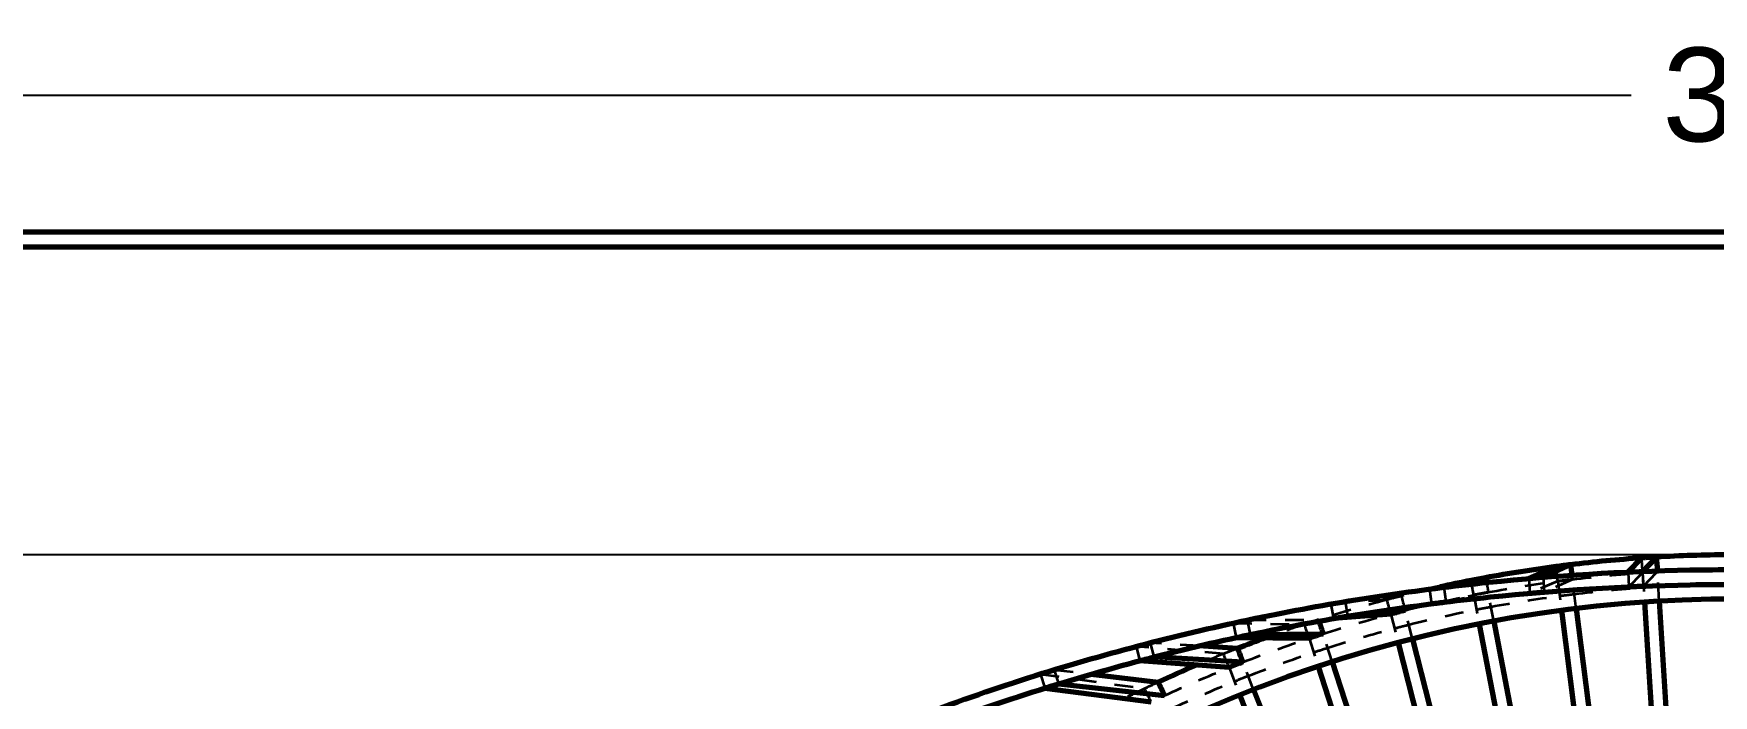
# Model space of a CAD drawing. Header units: inches. Extents: x -0.1 to 57.6, y -5.7 to 33.1.
# Drawn here: x 4.44 to 13.4, y 12.57 to 16.1 of the extents above; entities that cross this region are included whole.
import ezdxf

# ---------------------------------------------------------------- set-up
doc = ezdxf.new("R2010")
doc.units = ezdxf.units.IN
doc.header["$LTSCALE"] = 0.75
doc.header["$MEASUREMENT"] = 0
doc.linetypes.add('HIDDEN2', pattern=[0.1875, 0.125, -0.0625])
for name, color, linetype, lineweight in [('FD_Dimensions', 7, 'Continuous', 35), ('Hidden', 7, 'HIDDEN2', 35), ('Visible', 7, 'Continuous', 70)]:
    doc.layers.add(name, color=color, linetype=linetype, lineweight=lineweight)
doc.styles.get("Standard").update_dxf_attribs({"font": 'arial.ttf'})
doc.dimstyles.new('Dim-Standard', dxfattribs={"dimtxt": 0.5, "dimasz": 0.5, "dimexe": 0.3, "dimexo": 0.07, "dimgap": 0.2, "dimtad": 0, "dimtih": 1, "dimtoh": 1, "dimlfac": 0.083333, "dimzin": 12, "dimdsep": 46, "dimtxsty": 'Standard', "dimcen": 0, "dimazin": 3, "dimtp": 0.01, "dimtm": 0.01, "dimtfac": 1, "dimtofl": 0, "dimtmove": 0, "dimatfit": 3, "dimfxl": 1, "dimtolj": 1, "dimtzin": 12, "dimarcsym": 1})

# ---------------------------------------------------------------- blocks, each defined once
blk = doc.blocks.new('*D32')
at = {"layer": 'Defpoints', "color": 0, "transparency": 16777216}
for p in [(23.1603, 15.7692), (3.8815, 5.9998), (23.1603, 5.9998)]:
    blk.add_point(p, dxfattribs=at)
at = {"layer": 'FD_Dimensions', "color": 0, "lineweight": -2, "transparency": 16777216}
for p, q in [((3.8815, 6.0698), (3.8815, 16.0692)), ((23.1603, 6.0698), (23.1603, 16.0692)), ((4.3815, 15.7692), (12.9655, 15.7692)), ((22.6603, 15.7692), (14.0763, 15.7692))]:
    blk.add_line(p, q, dxfattribs=at)
at = {"layer": 'FD_Dimensions', "color": 0, "transparency": 16777216}
for points in [[(4.3815, 15.8525), (4.3815, 15.6859), (3.8815, 15.7692)], [(22.6603, 15.8525), (22.6603, 15.6859), (23.1603, 15.7692)]]:
    blk.add_solid(points, dxfattribs=at)
at = {"layer": 'FD_Dimensions', "color": 0, "transparency": 16777216, "insert": (13.5209, 15.7692), "char_height": 0.5, "attachment_point": 5}
blk.add_mtext('\\A1;32', dxfattribs=at)
blk = doc.blocks.new('*D33')
at = {"layer": 'Defpoints', "color": 0, "transparency": 16777216}
for p in [(13.5209, 13.3179), (0.3049, -1.3183), (13.5209, -1.3183)]:
    blk.add_point(p, dxfattribs=at)
at = {"layer": 'FD_Dimensions', "color": 0, "lineweight": -2, "transparency": 16777216}
for p, q in [((13.4509, 13.3179), (0.0049, 13.3179)), ((0.3049, 12.8179), (0.3049, 6.451)), ((0.3049, -0.8183), (0.3049, 5.5486)), ((13.4509, -1.3183), (0.0049, -1.3183))]:
    blk.add_line(p, q, dxfattribs=at)
at = {"layer": 'FD_Dimensions', "color": 0, "transparency": 16777216}
for points in [[(0.2216, 12.8179), (0.3882, 12.8179), (0.3049, 13.3179)], [(0.2216, -0.8183), (0.3882, -0.8183), (0.3049, -1.3183)]]:
    blk.add_solid(points, dxfattribs=at)
at = {"layer": 'FD_Dimensions', "color": 0, "transparency": 16777216, "insert": (0.3049, 5.9998), "char_height": 0.5, "attachment_point": 5}
blk.add_mtext('\\A1;2 4', dxfattribs=at)
blk = doc.blocks.new('*D34')
at = {"layer": 'Defpoints', "color": 0, "transparency": 16777216}
for p in [(14.2015, 6.9399), (12.8403, 5.0597)]:
    blk.add_point(p, dxfattribs=at)
at = {"layer": 'FD_Dimensions', "color": 0, "lineweight": -2, "transparency": 16777216}
for p, q in [((19.0499, 13.6369), (14.4947, 7.3449)), ((20.0364, 13.6369), (19.0499, 13.6369))]:
    blk.add_line(p, q, dxfattribs=at)
blk.add_arc((13.5209, 5.9998), 1.1606, 39.28712, 149.40045, dxfattribs=at)
at = {"layer": 'FD_Dimensions', "color": 0, "transparency": 16777216}
blk.add_solid([(14.4272, 7.3938), (14.5622, 7.296), (14.2015, 6.9399)], dxfattribs=at)
at = {"layer": 'FD_Dimensions', "color": 0, "transparency": 16777216, "insert": (20.6713, 13.6369), "char_height": 0.5, "attachment_point": 5}
blk.add_mtext('\\A1;%%C4', dxfattribs=at)
blk = doc.blocks.new('*D35')
at = {"layer": 'Defpoints', "color": 0, "transparency": 16777216}
for p in [(15.1733, 7.6856), (11.8685, 4.3139)]:
    blk.add_point(p, dxfattribs=at)
at = {"layer": 'FD_Dimensions', "color": 0, "lineweight": -2, "transparency": 16777216}
for p, q in [((19.7959, 12.4016), (15.5233, 8.0427)), ((20.7809, 12.4016), (19.7959, 12.4016))]:
    blk.add_line(p, q, dxfattribs=at)
at = {"layer": 'FD_Dimensions', "color": 0, "transparency": 16777216}
blk.add_solid([(15.4638, 8.101), (15.5828, 7.9844), (15.1733, 7.6856)], dxfattribs=at)
at = {"layer": 'FD_Dimensions', "color": 0, "transparency": 16777216, "insert": (21.4172, 12.4016), "char_height": 0.5, "attachment_point": 5}
blk.add_mtext('\\A1;%%C8', dxfattribs=at)

msp = doc.modelspace()

# ---------------------------------------------------------------- linework, layer by layer
at = {"layer": 'Hidden', "extrusion": (3.63318e-29, 2.96671e-13, -1)}
for p, q in [((12.4189, 13.1917), (12.4187, 13.1916)), ((12.4187, 13.1916), (12.4252, 13.1132)), ((12.4973, 13.1982), (12.4971, 13.1981)), ((12.5037, 13.1197), (12.4971, 13.1981)), ((12.6526, 13.1869), (12.5039, 13.1198)), ((12.6526, 13.1869), (12.6526, 13.1869)), ((12.6724, 13.0306), (12.6526, 13.1869)), ((12.6724, 13.0306), (12.6526, 13.1869)), ((12.6526, 13.1869), (12.6526, 13.1869)), ((12.6724, 13.0306), (12.6526, 13.1869)), ((12.6526, 13.1869), (12.6526, 13.1869)), ((12.6724, 13.0306), (12.6526, 13.1869)), ((12.6526, 13.1869), (12.6526, 13.1869)), ((12.6724, 13.0306), (12.6526, 13.1869)), ((12.6526, 13.1869), (12.6526, 13.1869)), ((12.9496, 13.2263), (12.9497, 13.2264)), ((12.9496, 13.2263), (12.9529, 13.1478)), ((12.9529, 13.1477), (13.0271, 13.2223)), ((13.0271, 13.2223), (13.0369, 13.0651)), ((13.0271, 13.2223), (13.0271, 13.2223)), ((13.0271, 13.2223), (13.0369, 13.0651)), ((13.0271, 13.2223), (13.0271, 13.2223)), ((13.0271, 13.2223), (13.0369, 13.0651)), ((13.0271, 13.2223), (13.0271, 13.2223)), ((13.0271, 13.2223), (13.0369, 13.0651)), ((13.0271, 13.2223), (13.0271, 13.2223)), ((13.0271, 13.2223), (13.0369, 13.0651)), ((13.0271, 13.2223), (13.0271, 13.2223)), ((13.0283, 13.2296), (13.0284, 13.2297)), ((13.0315, 13.151), (13.0283, 13.2296)), ((13.0316, 13.151), (13.1056, 13.2272)), ((13.1056, 13.2272), (13.1056, 13.2272)), ((13.1155, 13.0701), (13.1056, 13.2272)), ((13.1155, 13.0701), (13.1056, 13.2272)), ((13.1056, 13.2272), (13.1056, 13.2272)), ((13.1155, 13.0701), (13.1056, 13.2272)), ((13.1056, 13.2272), (13.1056, 13.2272)), ((13.1155, 13.0701), (13.1056, 13.2272)), ((13.1056, 13.2272), (13.1056, 13.2272)), ((13.1155, 13.0701), (13.1056, 13.2272)), ((13.1056, 13.2272), (13.1056, 13.2272)), ((11.7391, 13.0977), (11.4411, 13.0686)), ((11.8896, 13.1347), (11.8906, 13.1349)), ((11.8896, 13.1347), (11.8994, 13.0566)), ((11.8994, 13.0566), (12.1257, 13.1034)), ((11.9677, 13.1445), (11.9685, 13.1447)), ((11.9776, 13.0665), (11.9677, 13.1445)), ((11.9783, 13.0666), (12.2031, 13.1182)), ((12.1257, 13.1034), (12.1552, 12.9487)), ((12.1257, 13.1034), (12.1257, 13.1034)), ((12.1257, 13.1034), (12.1552, 12.9487)), ((12.1257, 13.1034), (12.1257, 13.1034)), ((12.1257, 13.1034), (12.1552, 12.9487)), ((12.1257, 13.1034), (12.1257, 13.1034)), ((12.1257, 13.1034), (12.1552, 12.9487)), ((12.1257, 13.1034), (12.1257, 13.1034)), ((12.1257, 13.1034), (12.1552, 12.9487)), ((12.1257, 13.1034), (12.1257, 13.1034)), ((12.2031, 13.1182), (12.2031, 13.1182)), ((12.2326, 12.9635), (12.2031, 13.1182)), ((12.2326, 12.9635), (12.2031, 13.1182)), ((12.2031, 13.1182), (12.2031, 13.1182)), ((12.2326, 12.9635), (12.2031, 13.1182)), ((12.2031, 13.1182), (12.2031, 13.1182)), ((12.2326, 12.9635), (12.2031, 13.1182)), ((12.2031, 13.1182), (12.2031, 13.1182)), ((12.2326, 12.9635), (12.2031, 13.1182)), ((12.2031, 13.1182), (12.2031, 13.1182)), ((12.5745, 13.177), (12.4252, 13.1131)), ((12.5745, 13.177), (12.5943, 13.0208)), ((12.5745, 13.177), (12.5745, 13.177)), ((12.5745, 13.177), (12.5943, 13.0208)), ((12.5745, 13.177), (12.5745, 13.177)), ((12.5745, 13.177), (12.5943, 13.0208)), ((12.5745, 13.177), (12.5745, 13.177)), ((12.5745, 13.177), (12.5943, 13.0208)), ((12.5745, 13.177), (12.5745, 13.177)), ((12.5745, 13.177), (12.5943, 13.0208)), ((12.5745, 13.177), (12.5745, 13.177)), ((11.6629, 13.0781), (11.3634, 13.0555)), ((11.3634, 13.0555), (11.3766, 12.9779)), ((11.4542, 12.991), (11.4411, 13.0686)), ((11.6824, 13.0018), (11.7216, 12.8493)), ((11.6824, 13.0018), (11.6824, 13.0018)), ((11.6824, 13.0018), (11.7216, 12.8493)), ((11.6824, 13.0018), (11.6824, 13.0018)), ((11.6824, 13.0018), (11.7216, 12.8493)), ((11.6824, 13.0018), (11.6824, 13.0018)), ((11.6824, 13.0018), (11.7216, 12.8493)), ((11.6824, 13.0018), (11.6824, 13.0018)), ((11.6824, 13.0018), (11.7216, 12.8493)), ((11.6824, 13.0018), (11.6824, 13.0018)), ((11.7587, 13.0214), (11.7587, 13.0214)), ((11.7979, 12.8689), (11.7587, 13.0214)), ((11.7979, 12.8689), (11.7587, 13.0214)), ((11.7587, 13.0214), (11.7587, 13.0214)), ((11.7979, 12.8689), (11.7587, 13.0214)), ((11.7587, 13.0214), (11.7587, 13.0214)), ((11.7979, 12.8689), (11.7587, 13.0214)), ((11.7587, 13.0214), (11.7587, 13.0214)), ((11.7979, 12.8689), (11.7587, 13.0214)), ((11.7587, 13.0214), (11.7587, 13.0214)), ((10.8411, 12.9538), (10.8576, 12.8769)), ((10.8411, 12.9538), (11.2221, 12.9474)), ((10.9181, 12.9702), (11.297, 12.9718)), ((10.9346, 12.8933), (10.9181, 12.9702)), ((10.3237, 12.8294), (10.3435, 12.7533)), ((10.7904, 12.7894), (10.3237, 12.8294)), ((10.4197, 12.7731), (10.3999, 12.8492)), ((10.6591, 12.832), (10.3999, 12.8492)), ((11.2464, 12.8726), (11.2951, 12.7228)), ((11.2464, 12.8726), (11.2464, 12.8726)), ((11.2464, 12.8726), (11.2951, 12.7228)), ((11.2464, 12.8726), (11.2464, 12.8726)), ((11.2464, 12.8726), (11.2951, 12.7228)), ((11.2464, 12.8726), (11.2464, 12.8726)), ((11.2464, 12.8726), (11.2951, 12.7228)), ((11.2464, 12.8726), (11.2464, 12.8726)), ((11.2464, 12.8726), (11.2951, 12.7228)), ((11.2464, 12.8726), (11.2464, 12.8726)), ((11.3213, 12.8969), (11.3213, 12.8969)), ((11.37, 12.7471), (11.3213, 12.8969)), ((11.37, 12.7471), (11.3213, 12.8969)), ((11.3213, 12.8969), (11.3213, 12.8969)), ((11.37, 12.7471), (11.3213, 12.8969)), ((11.3213, 12.8969), (11.3213, 12.8969)), ((11.37, 12.7471), (11.3213, 12.8969)), ((11.3213, 12.8969), (11.3213, 12.8969)), ((11.37, 12.7471), (11.3213, 12.8969)), ((11.3213, 12.8969), (11.3213, 12.8969)), ((10.8926, 12.7452), (10.8926, 12.7452)), ((10.9505, 12.5987), (10.8926, 12.7452)), ((10.9505, 12.5987), (10.8926, 12.7452)), ((10.8926, 12.7452), (10.8926, 12.7452)), ((10.9505, 12.5987), (10.8926, 12.7452)), ((10.8926, 12.7452), (10.8926, 12.7452)), ((10.9505, 12.5987), (10.8926, 12.7452)), ((10.8926, 12.7452), (10.8926, 12.7452)), ((10.9505, 12.5987), (10.8926, 12.7452)), ((10.8926, 12.7452), (10.8926, 12.7452)), ((9.8123, 12.682), (9.8355, 12.6068)), ((9.8123, 12.682), (10.3694, 12.6045)), ((9.9107, 12.6301), (9.8875, 12.7053)), ((9.8875, 12.7053), (10.0836, 12.6814)), ((10.8193, 12.7162), (10.8773, 12.5698)), ((10.8193, 12.7162), (10.8193, 12.7162)), ((10.8193, 12.7162), (10.8773, 12.5698)), ((10.8193, 12.7162), (10.8193, 12.7162)), ((10.8193, 12.7162), (10.8773, 12.5698)), ((10.8193, 12.7162), (10.8193, 12.7162)), ((10.8193, 12.7162), (10.8773, 12.5698)), ((10.8193, 12.7162), (10.8193, 12.7162)), ((10.8193, 12.7162), (10.8773, 12.5698)), ((10.8193, 12.7162), (10.8193, 12.7162))]:
    msp.add_line(p, q, dxfattribs=at)
at = {"layer": 'Hidden'}
for radius, start, end in [(7.2394, 96.88841, 97.51159), (7.2394, 96.88841, 97.51159), (7.2394, 96.88841, 97.51159), (7.2394, 96.88841, 97.51159), (7.2394, 93.28841, 93.91159), (7.2394, 93.28841, 93.91159), (7.2394, 93.28841, 93.91159), (7.2394, 93.28841, 93.91159), (7.3181, 104.09176, 104.70824), (7.3181, 102.42062, 104.09176), (7.2394, 100.48841, 101.11159), (7.2394, 100.48841, 101.11159), (7.2394, 100.48841, 101.11159), (7.2394, 100.48841, 101.11159), (7.3181, 104.70824, 107.69176), (7.2394, 104.08841, 104.71159), (7.2394, 104.08841, 104.71159), (7.2394, 104.08841, 104.71159), (7.2394, 104.08841, 104.71159), (7.3181, 108.30824, 110.03362), (7.3181, 107.69176, 108.30824), (7.2394, 107.68841, 108.31159), (7.2394, 107.68841, 108.31159), (7.2394, 107.68841, 108.31159), (7.2394, 107.68841, 108.31159), (7.3181, 111.90824, 113.12975), (7.3181, 111.29176, 111.90824), (7.2394, 111.28841, 111.91159), (7.2394, 111.28841, 111.91159), (7.2394, 111.28841, 111.91159), (7.2394, 111.28841, 111.91159), (7.3181, 115.50824, 116.45299), (7.3181, 114.89176, 115.50824)]:
    msp.add_arc((13.5209, 5.9998), radius, start, end, dxfattribs=at)
at = {"layer": 'Hidden', "extrusion": (3.63318e-29, 2.96671e-13, -1)}
for radius, start, end in [(7.2394, 82.48841, 83.11159), (7.2394, 83.11159, 86.08841), (7.2394, 86.08841, 86.71159), (7.2394, 86.71159, 89.68841), (7.2394, 75.91159, 78.88841), (7.2394, 78.88841, 79.51159), (7.2394, 79.51159, 82.48841), (7.1606, 79.51502, 82.48498), (7.1606, 82.48498, 83.11502), (7.1606, 82.48498, 83.11502), (7.1606, 82.48498, 83.11502), (7.1606, 82.48498, 83.11502), (7.1606, 82.48498, 83.11502), (7.1606, 83.11502, 86.08498), (7.1606, 86.08498, 86.71502), (7.1606, 86.08498, 86.71502), (7.1606, 86.08498, 86.71502), (7.1606, 86.08498, 86.71502), (7.1606, 86.08498, 86.71502), (7.1606, 86.71502, 89.68498), (7.2394, 72.31159, 75.28841), (7.2394, 75.28841, 75.91159), (7.1606, 75.91502, 78.88498), (7.1606, 78.88498, 79.51502), (7.1606, 78.88498, 79.51502), (7.1606, 78.88498, 79.51502), (7.1606, 78.88498, 79.51502), (7.1606, 78.88498, 79.51502), (7.1606, 72.31502, 75.28498), (7.1606, 75.28498, 75.91502), (7.1606, 75.28498, 75.91502), (7.1606, 75.28498, 75.91502), (7.1606, 75.28498, 75.91502), (7.1606, 75.28498, 75.91502), (7.2394, 68.71159, 71.68841), (7.2394, 71.68841, 72.31159), (7.1606, 71.68498, 72.31502), (7.1606, 71.68498, 72.31502), (7.1606, 71.68498, 72.31502), (7.1606, 71.68498, 72.31502), (7.1606, 71.68498, 72.31502), (7.2394, 68.08841, 68.71159), (7.1606, 68.71502, 71.68498), (7.2394, 65.11159, 68.08841), (7.1606, 65.11502, 68.08498), (7.1606, 68.08498, 68.71502), (7.1606, 68.08498, 68.71502), (7.1606, 68.08498, 68.71502), (7.1606, 68.08498, 68.71502), (7.1606, 68.08498, 68.71502)]:
    msp.add_arc((-13.5209, 5.9998), radius, start, end, dxfattribs=at)
at = {"layer": 'Hidden'}
for points in [[(13.0271, 13.2223), (13.0254, 13.2485), (13.0238, 13.2747), (13.0221, 13.3009)], [(12.1257, 13.1034), (12.1208, 13.1292), (12.1159, 13.155), (12.111, 13.1808)], [(12.4579, 13.195), (12.4448, 13.1939), (12.4317, 13.1928), (12.4187, 13.1916)], [(12.4971, 13.1981), (12.484, 13.1971), (12.471, 13.1961), (12.4579, 13.195)], [(12.5745, 13.177), (12.5712, 13.2031), (12.5679, 13.2291), (12.5647, 13.2551)], [(12.6526, 13.1869), (12.6266, 13.1836), (12.6006, 13.1803), (12.5745, 13.177)], [(12.6498, 13.2095), (12.6507, 13.202), (12.6517, 13.1944), (12.6526, 13.1869)], [(12.9889, 13.2281), (12.9758, 13.2276), (12.9627, 13.227), (12.9496, 13.2263)], [(13.0283, 13.2296), (13.0152, 13.2292), (13.002, 13.2287), (12.9889, 13.2281)], [(13.1056, 13.2272), (13.0794, 13.2256), (13.0532, 13.2239), (13.0271, 13.2223)], [(13.1053, 13.2324), (13.1054, 13.2307), (13.1055, 13.229), (13.1056, 13.2272)], [(11.7391, 13.0977), (11.7443, 13.0775), (11.7495, 13.0573), (11.7547, 13.0371)], [(11.9287, 13.1397), (11.9156, 13.1381), (11.9026, 13.1364), (11.8896, 13.1347)], [(11.9677, 13.1445), (11.9547, 13.143), (11.9417, 13.1414), (11.9287, 13.1397)], [(12.2031, 13.1182), (12.1773, 13.1133), (12.1515, 13.1084), (12.1257, 13.1034)], [(12.1932, 13.1702), (12.1965, 13.1528), (12.1998, 13.1355), (12.2031, 13.1182)], [(11.4022, 13.0622), (11.3893, 13.06), (11.3764, 13.0578), (11.3634, 13.0555)], [(11.4411, 13.0686), (11.4281, 13.0665), (11.4152, 13.0644), (11.4022, 13.0622)], [(11.6824, 13.0018), (11.6759, 13.0272), (11.6694, 13.0527), (11.6629, 13.0781)], [(10.8796, 12.9622), (10.8667, 12.9594), (10.8539, 12.9566), (10.8411, 12.9538)], [(10.9181, 12.9702), (10.9052, 12.9676), (10.8924, 12.9649), (10.8796, 12.9622)], [(11.2464, 12.8726), (11.2383, 12.8975), (11.2302, 12.9225), (11.2221, 12.9474)], [(11.297, 12.9718), (11.2978, 12.9693), (11.2986, 12.9668), (11.2994, 12.9643)], [(10.3617, 12.8394), (10.349, 12.8361), (10.3363, 12.8328), (10.3237, 12.8294)], [(10.3999, 12.8492), (10.3871, 12.846), (10.3744, 12.8427), (10.3617, 12.8394)], [(10.8193, 12.7162), (10.8097, 12.7406), (10.8, 12.765), (10.7904, 12.7894)], [(9.8498, 12.6938), (9.8373, 12.6899), (9.8248, 12.686), (9.8123, 12.682)], [(9.8875, 12.7053), (9.8749, 12.7015), (9.8624, 12.6976), (9.8498, 12.6938)], [(10.403, 12.5333), (10.3918, 12.557), (10.3806, 12.5808), (10.3694, 12.6045)]]:
    msp.add_open_spline(points, degree=3, dxfattribs=at)
at = {"layer": 'Visible', "extrusion": (3.63318e-29, 2.96671e-13, -1)}
for p, q in [((25.5603, 15.0391), (1.4815, 15.0391)), ((1.5603, 14.9604), (25.4815, 14.9604)), ((12.9497, 13.2264), (13.0221, 13.3009)), ((13.0284, 13.2297), (13.1007, 13.3058)), ((11.8906, 13.1349), (12.111, 13.1808)), ((11.9685, 13.1447), (12.1883, 13.1955)), ((12.5647, 13.2551), (12.4189, 13.1917)), ((12.6428, 13.265), (12.4973, 13.1982)), ((12.4252, 13.1132), (12.4252, 13.1131)), ((12.5039, 13.1198), (12.5037, 13.1197)), ((12.5037, 13.1197), (12.5037, 13.1197)), ((12.9529, 13.1478), (12.9529, 13.1477)), ((13.0315, 13.151), (13.0315, 13.1509)), ((13.0315, 13.1509), (13.0316, 13.151)), ((11.6824, 13.0018), (11.3766, 12.9778)), ((11.7587, 13.0214), (11.4542, 12.991)), ((11.8994, 13.0566), (11.8994, 13.0566)), ((11.9776, 13.0664), (11.9783, 13.0666)), ((11.9776, 13.0665), (11.9776, 13.0664)), ((12.5943, 13.0208), (12.8852, 10.7178)), ((12.5943, 13.0208), (12.8852, 10.7178)), ((12.6724, 13.0306), (12.9633, 10.7276)), ((12.6724, 13.0306), (12.9633, 10.7276)), ((13.0369, 13.0651), (13.1827, 10.7484)), ((13.0369, 13.0651), (13.1827, 10.7484)), ((13.1155, 13.0701), (13.2613, 10.7533)), ((13.1155, 13.0701), (13.2613, 10.7533)), ((11.3766, 12.9779), (11.3766, 12.9778)), ((11.4542, 12.991), (11.4542, 12.991)), ((12.1552, 12.9487), (12.5902, 10.6685)), ((12.1552, 12.9487), (12.5902, 10.6685)), ((12.2326, 12.9635), (12.6676, 10.6833)), ((12.2326, 12.9635), (12.6676, 10.6833)), ((10.8636, 12.8184), (10.6591, 12.832)), ((10.8576, 12.8769), (10.8576, 12.8768)), ((10.8576, 12.8768), (11.2464, 12.8726)), ((10.9346, 12.8932), (11.3213, 12.8969)), ((10.9346, 12.8933), (10.9346, 12.8932)), ((11.7216, 12.8493), (12.2989, 10.6009)), ((11.7216, 12.8493), (12.2989, 10.6009)), ((11.7979, 12.8689), (12.3752, 10.6205)), ((11.7979, 12.8689), (12.3752, 10.6205)), ((10.3435, 12.7533), (10.3435, 12.7532)), ((10.8193, 12.7162), (10.3435, 12.7532)), ((10.4197, 12.7731), (10.4197, 12.773)), ((10.8926, 12.7452), (10.4197, 12.773)), ((11.37, 12.7471), (12.0873, 10.5394)), ((11.37, 12.7471), (12.0873, 10.5394)), ((10.0836, 12.6814), (10.4407, 12.6381)), ((11.2951, 12.7228), (12.0124, 10.5151)), ((11.2951, 12.7228), (12.0124, 10.5151)), ((9.8355, 12.6068), (9.8355, 12.6068)), ((9.8355, 12.6068), (10.403, 12.5333)), ((9.9107, 12.6301), (9.9108, 12.63)), ((9.9108, 12.63), (10.4742, 12.5668)), ((10.8773, 12.5698), (11.7319, 10.4115)), ((10.8773, 12.5698), (11.7319, 10.4115)), ((10.9505, 12.5987), (11.8051, 10.4404)), ((10.9505, 12.5987), (11.8051, 10.4404))]:
    msp.add_line(p, q, dxfattribs=at)
at = {"layer": 'Visible'}
for radius, start, end in [(7.3181, 93.90824, 96.89176), (7.3181, 93.29176, 93.90824), (7.3181, 90.30824, 93.29176), (7.3181, 101.10824, 102.42062), (7.3181, 100.49176, 101.10824), (7.3181, 97.50824, 100.49176), (7.3181, 96.89176, 97.50824), (7.0819, 240, 120), (7.3181, 110.03362, 111.29176), (7.3181, 113.12975, 114.89176)]:
    msp.add_arc((13.5209, 5.9998), radius, start, end, dxfattribs=at)
for points in [[(13.1007, 13.3058), (13.1022, 13.2813), (13.1038, 13.2569), (13.1053, 13.2324)], [(12.1883, 13.1955), (12.1899, 13.1871), (12.1915, 13.1786), (12.1932, 13.1702)], [(12.6428, 13.265), (12.6451, 13.2465), (12.6474, 13.228), (12.6498, 13.2095)], [(12.4252, 13.1131), (12.4383, 13.1143), (12.4513, 13.1154), (12.4644, 13.1165)], [(12.4644, 13.1165), (12.4775, 13.1176), (12.4906, 13.1187), (12.5037, 13.1197)], [(12.9529, 13.1477), (12.966, 13.1483), (12.9791, 13.1489), (12.9922, 13.1494)], [(12.9922, 13.1494), (13.0053, 13.15), (13.0184, 13.1505), (13.0315, 13.1509)], [(11.7587, 13.0214), (11.7333, 13.0149), (11.7079, 13.0083), (11.6824, 13.0018)], [(11.7547, 13.0371), (11.756, 13.0319), (11.7574, 13.0266), (11.7587, 13.0214)], [(11.8994, 13.0566), (11.9125, 13.0583), (11.9255, 13.06), (11.9385, 13.0616)], [(11.9385, 13.0616), (11.9515, 13.0632), (11.9645, 13.0648), (11.9776, 13.0664)], [(11.2994, 12.9643), (11.3067, 12.9419), (11.314, 12.9194), (11.3213, 12.8969)], [(11.3766, 12.9778), (11.3895, 12.9801), (11.4024, 12.9823), (11.4154, 12.9845)], [(11.4154, 12.9845), (11.4283, 12.9867), (11.4412, 12.9889), (11.4542, 12.991)], [(10.8576, 12.8768), (10.8704, 12.8796), (10.8832, 12.8824), (10.896, 12.8852)], [(10.896, 12.8852), (10.9089, 12.8879), (10.9217, 12.8906), (10.9346, 12.8932)], [(11.3213, 12.8969), (11.2963, 12.8888), (11.2714, 12.8807), (11.2464, 12.8726)], [(10.3435, 12.7532), (10.3562, 12.7566), (10.3689, 12.7599), (10.3816, 12.7632)], [(10.3816, 12.7632), (10.3943, 12.7665), (10.407, 12.7698), (10.4197, 12.773)], [(10.8926, 12.7452), (10.8682, 12.7355), (10.8438, 12.7258), (10.8193, 12.7162)], [(10.8636, 12.8184), (10.8732, 12.794), (10.8829, 12.7696), (10.8926, 12.7452)], [(9.8355, 12.6068), (9.848, 12.6107), (9.8606, 12.6147), (9.8731, 12.6185)], [(9.8731, 12.6185), (9.8856, 12.6224), (9.8982, 12.6262), (9.9108, 12.63)], [(10.4407, 12.6381), (10.4518, 12.6143), (10.463, 12.5906), (10.4742, 12.5668)]]:
    msp.add_open_spline(points, degree=3, dxfattribs=at)
for points in [[(3.8815, 5.9998), (3.8815, 6.252), (3.8991, 6.5042), (3.9341, 6.755), (3.9679, 6.9974), (4.0181, 7.2386), (4.0843, 7.4772), (4.1483, 7.7079), (4.2273, 7.9362), (4.321, 8.1611), (4.4115, 8.3785), (4.5156, 8.5926), (4.633, 8.8025), (4.7464, 9.0055), (4.8722, 9.2046), (5.0097, 9.3989), (5.1427, 9.5867), (5.2867, 9.7701), (5.4412, 9.9484), (5.5905, 10.1207), (5.7495, 10.2883), (5.9178, 10.4504), (6.0805, 10.6072), (6.2517, 10.7589), (6.431, 10.905), (6.7734, 11.1842), (7.1451, 11.443), (7.5413, 11.6783), (7.9116, 11.8982), (8.3034, 12.0976), (8.7125, 12.2744), (9.0947, 12.4396), (9.4921, 12.585), (9.9007, 12.7094), (10.2826, 12.8256), (10.6744, 12.9233), (11.0729, 13.0019), (11.4452, 13.0753), (11.8234, 13.1319), (12.2047, 13.1714), (12.5611, 13.2082), (12.9201, 13.2301), (13.2797, 13.2369), (13.3601, 13.2384), (13.4405, 13.2391), (13.5209, 13.2391)], [(3.9603, 5.9998), (3.9603, 6.2483), (3.9776, 6.4969), (4.0121, 6.7441), (4.0454, 6.9831), (4.0949, 7.2208), (4.1602, 7.4562), (4.2233, 7.6837), (4.3013, 7.9089), (4.3937, 8.1308), (4.483, 8.3453), (4.5858, 8.5568), (4.7017, 8.7641), (4.8138, 8.9646), (4.938, 9.1613), (5.074, 9.3534), (5.2055, 9.5391), (5.3479, 9.7205), (5.5007, 9.8968), (5.6484, 10.0674), (5.8058, 10.2332), (5.9724, 10.3937), (6.1335, 10.5489), (6.3031, 10.6992), (6.4807, 10.844), (6.82, 11.1206), (7.1885, 11.3772), (7.5815, 11.6106), (7.9488, 11.8288), (8.3376, 12.0266), (8.7437, 12.2021), (9.1232, 12.3661), (9.5177, 12.5105), (9.9237, 12.634), (10.3029, 12.7494), (10.6922, 12.8466), (11.0881, 12.9246), (11.4581, 12.9976), (11.8339, 13.0538), (12.2128, 13.093), (12.5669, 13.1297), (12.9238, 13.1514), (13.2812, 13.1582), (13.3611, 13.1597), (13.441, 13.1604), (13.5209, 13.1604)]]:
    msp.add_open_spline(points, degree=3, knots=[3.141593, 3.141593, 3.141593, 3.141593, 3.245911, 3.245911, 3.245911, 3.346766, 3.346766, 3.346766, 3.444272, 3.444272, 3.444272, 3.53854, 3.53854, 3.53854, 3.629678, 3.629678, 3.629678, 3.71779, 3.71779, 3.71779, 3.802975, 3.802975, 3.802975, 3.885332, 3.885332, 3.885332, 4.042655, 4.042655, 4.042655, 4.189657, 4.189657, 4.189657, 4.327013, 4.327013, 4.327013, 4.455358, 4.455358, 4.455358, 4.575281, 4.575281, 4.575281, 4.687337, 4.687337, 4.687337, 4.712389, 4.712389, 4.712389, 4.712389], dxfattribs=at)

# ---------------------------------------------------------------- dimensions: what is measured, and where the dimension line sits
at = {"layer": 'FD_Dimensions'}
for p1, p2, distance, text, picture, middle in [((3.8815, 5.9998), (23.1603, 5.9998), 9.7694, '32', '*D32', (13.5209, 15.7692)), ((13.5209, 13.3179), (13.5209, -1.3183), -13.216, '2 4', '*D33', (0.3049, 5.9998))]:
    dim = msp.add_aligned_dim(p1=p1, p2=p2, distance=distance, text=text, dimstyle='Dim-Standard', override={"dimlfac": 1.666667, "dimclrd": 0, "dimclre": 0}, dxfattribs=at)
    dim.commit()
    dim.dimension.update_dxf_attribs({"geometry": picture, "text_midpoint": middle})
for p1, p2, text, picture, middle in [((12.8403, 5.0597), (14.2015, 6.9399), '%%C4', '*D34', (20.6713, 13.6369)), ((11.8685, 4.3139), (15.1733, 7.6856), '%%C8', '*D35', (21.4172, 12.4016))]:
    dim = msp.add_diameter_dim_2p(p1=p1, p2=p2, text=text, dimstyle='Dim-Standard', override={"dimlfac": 1.666667}, dxfattribs=at)
    dim.commit()
    dim.dimension.update_dxf_attribs({"geometry": picture, "text_midpoint": middle, "dimtype": 163})

doc.saveas('drawing.dxf')
